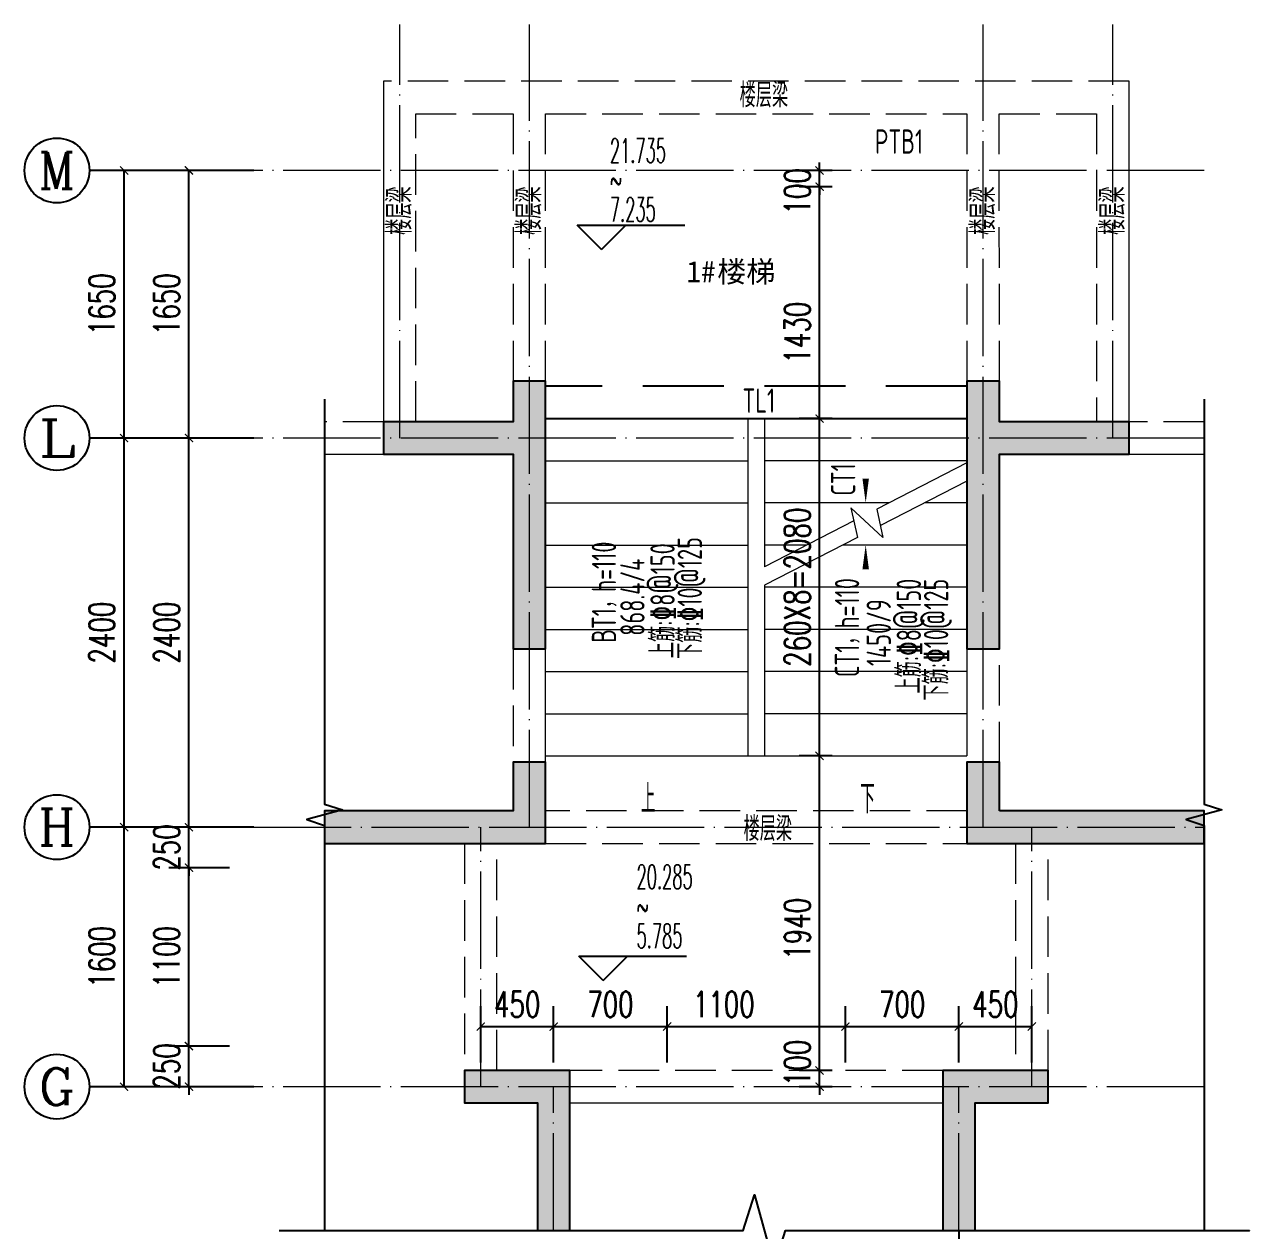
# Model space of a CAD drawing. Extents: x -655480 to 203344, y -294099 to 287156.
# Drawn here: x 31960 to 39517, y 163107 to 170544 of the extents above; entities that cross this region are included whole.
import ezdxf
from ezdxf.enums import TextEntityAlignment as Align

# ---------------------------------------------------------------- set-up
doc = ezdxf.new("R2010")
doc.units = 0
doc.header["$LTSCALE"] = 1000
for name, pattern in [('DASH', [0.35, 0.25, -0.1]), ('DASHED', [0.75, 0.5, -0.25]), ('DOTE', [2.42, 2, -0.2, 0.02, -0.2])]:
    doc.linetypes.add(name, pattern=pattern)
doc.layers.get('0').update_dxf_attribs({"linetype": 'CONTINUOUS'})
doc.layers.get('DEFPOINTS').update_dxf_attribs({"linetype": 'CONTINUOUS'})
for name, color, linetype in [('A-AXIS_TEXT', 7, 'CONTINUOUS'), ('AXIS', 3, 'CONTINUOUS'), ('DIM_ELEV', 3, 'CONTINUOUS'), ('DIM_SYMB', 3, 'CONTINUOUS'), ('PUB_DIM', 3, 'CONTINUOUS'), ('PUB_TEXT', 2, 'CONTINUOUS'), ('S-L主梁线', 4, 'DASH'), ('S-Q墙填充', 252, 'CONTINUOUS'), ('S-Q墙实线', 6, 'CONTINUOUS'), ('S-梁', 4, 'DASHED'), ('S-梁实线', 4, 'CONTINUOUS'), ('TEXT', 2, 'CONTINUOUS'), ('THIN', 7, 'CONTINUOUS'), ('尺寸标注', 86, 'CONTINUOUS')]:
    doc.layers.add(name, color=color, linetype=linetype)
for name, color, linetype, lineweight in [('AXIS_TEXT', 7, 'CONTINUOUS', 20), ('DOTE', 19, 'DOTE', 9), ('STAIR', 2, 'CONTINUOUS', 18)]:
    doc.layers.add(name, color=color, linetype=linetype, lineweight=lineweight)
doc.styles.add('_TCH_AXIS', font='COMPLEX', dxfattribs={"bigfont": 'GBCBIG'})
doc.styles.add('_TCH_DIM', font='SIMPLEX.shx', dxfattribs={"width": 0.7, "bigfont": 'GBCBIG.shx'})
doc.styles.add('_TCH_DIM_T3', font='SIMPLEX', dxfattribs={"width": 0.705882, "bigfont": 'GBCBIG'})
doc.styles.add('COMPLEX', font='COMPLEX')
doc.styles.add('TSSD_REIN', font='tssdeng.shx', dxfattribs={"width": 0.7, "height": 300, "bigfont": 'tssdchn.shx'})
doc.styles.add('黑体', font='simhei.ttf')
doc.dimstyles.new('_TCH_ARCH&&50', dxfattribs={"dimtxt": 157.5, "dimasz": 50, "dimexe": 125, "dimexo": 150, "dimgap": 58.75, "dimtad": 1, "dimdec": 0, "dimzin": 0, "dimdsep": 46, "dimtxsty": '_TCH_DIM_T3', "dimblk": 'ARCHTICK', "dimcen": 0.09, "dimclrt": 7, "dimazin": 0, "dimtfac": 1, "dimtdec": 0, "dimtix": 1, "dimtmove": 2, "dimatfit": 3, "dimldrblk": 'ARCHTICK', "dimfxl": 1, "dimtolj": 1, "dimtzin": 0, "dimarcsym": 0})

# ---------------------------------------------------------------- blocks, each defined once
blk = doc.blocks.new('_AXISO')
blk.add_circle((0, 0), 0.5)
at = {"layer": 'A-AXIS_TEXT', "style": 'COMPLEX', "width": 1.041667}
blk.add_attdef('A', text='', height=0.56, dxfattribs=at).set_placement((-0.25, -0.28), (0.25, -0.28), align=Align.FIT)
blk = doc.blocks.new('_ArchTick')
at = {"color": 0, "linetype": 'ByBlock', "const_width": 0.15}
blk.add_lwpolyline([(-0.5, -0.5), (0.5, 0.5)], dxfattribs=at)
blk = doc.blocks.new('*D1107')
at = {"layer": 'DEFPOINTS', "color": 0, "transparency": 16777216}
for p in [(35224.2, 164364.5), (34774.2, 163993.8), (35224.2, 163993.8)]:
    blk.add_point(p, dxfattribs=at)
at = {"layer": 'PUB_DIM', "color": 0, "lineweight": -2, "transparency": 16777216}
for p, q in [((34774.2, 164143.8), (34774.2, 164489.5)), ((35224.2, 164143.8), (35224.2, 164489.5)), ((34774.2, 164364.5), (35224.2, 164364.5))]:
    blk.add_line(p, q, dxfattribs=at)
at = {"layer": 'PUB_DIM', "color": 0, "lineweight": -2, "transparency": 16777216, "xscale": 50, "yscale": 50, "zscale": 50, "rotation": 180}
blk.add_blockref('_ArchTick', (34774.2, 164364.5), dxfattribs=at)
at = {"layer": 'PUB_DIM', "color": 0, "lineweight": -2, "transparency": 16777216, "xscale": 50, "yscale": 50, "zscale": 50}
blk.add_blockref('_ArchTick', (35224.2, 164364.5), dxfattribs=at)
at = {"layer": 'PUB_DIM', "color": 7, "transparency": 16777216, "insert": (34999.2, 164502), "char_height": 157.5, "attachment_point": 5, "style": '_TCH_DIM_T3'}
blk.add_mtext('\\A1;450', dxfattribs=at)
blk = doc.blocks.new('*D1108')
at = {"layer": 'DEFPOINTS', "color": 0, "transparency": 16777216}
for p in [(35924.2, 164364.5), (35224.2, 163993.8), (35924.2, 163993.8)]:
    blk.add_point(p, dxfattribs=at)
at = {"layer": 'PUB_DIM', "color": 0, "lineweight": -2, "transparency": 16777216}
for p, q in [((35224.2, 164143.8), (35224.2, 164489.5)), ((35924.2, 164143.8), (35924.2, 164489.5)), ((35224.2, 164364.5), (35924.2, 164364.5))]:
    blk.add_line(p, q, dxfattribs=at)
at = {"layer": 'PUB_DIM', "color": 0, "lineweight": -2, "transparency": 16777216, "xscale": 50, "yscale": 50, "zscale": 50, "rotation": 180}
blk.add_blockref('_ArchTick', (35224.2, 164364.5), dxfattribs=at)
at = {"layer": 'PUB_DIM', "color": 0, "lineweight": -2, "transparency": 16777216, "xscale": 50, "yscale": 50, "zscale": 50}
blk.add_blockref('_ArchTick', (35924.2, 164364.5), dxfattribs=at)
at = {"layer": 'PUB_DIM', "color": 7, "transparency": 16777216, "insert": (35574.2, 164502), "char_height": 157.5, "attachment_point": 5, "style": '_TCH_DIM_T3'}
blk.add_mtext('\\A1;700', dxfattribs=at)
blk = doc.blocks.new('*D1109')
at = {"layer": 'DEFPOINTS', "color": 0, "transparency": 16777216}
for p in [(37024.2, 164364.5), (35924.2, 163993.8), (37024.2, 163993.8)]:
    blk.add_point(p, dxfattribs=at)
at = {"layer": 'PUB_DIM', "color": 0, "lineweight": -2, "transparency": 16777216}
for p, q in [((35924.2, 164143.8), (35924.2, 164489.5)), ((37024.2, 164143.8), (37024.2, 164489.5)), ((35924.2, 164364.5), (37024.2, 164364.5))]:
    blk.add_line(p, q, dxfattribs=at)
at = {"layer": 'PUB_DIM', "color": 0, "lineweight": -2, "transparency": 16777216, "xscale": 50, "yscale": 50, "zscale": 50, "rotation": 180}
blk.add_blockref('_ArchTick', (35924.2, 164364.5), dxfattribs=at)
at = {"layer": 'PUB_DIM', "color": 0, "lineweight": -2, "transparency": 16777216, "xscale": 50, "yscale": 50, "zscale": 50}
blk.add_blockref('_ArchTick', (37024.2, 164364.5), dxfattribs=at)
at = {"layer": 'PUB_DIM', "color": 7, "transparency": 16777216, "insert": (36274.2, 164502), "char_height": 157.5, "attachment_point": 5, "style": '_TCH_DIM_T3'}
blk.add_mtext('\\A1;1100', dxfattribs=at)
blk = doc.blocks.new('*D1110')
at = {"layer": 'DEFPOINTS', "color": 0, "transparency": 16777216}
for p in [(37724.2, 164364.5), (37024.2, 163993.8), (37724.2, 163993.8)]:
    blk.add_point(p, dxfattribs=at)
at = {"layer": 'PUB_DIM', "color": 0, "lineweight": -2, "transparency": 16777216}
for p, q in [((37024.2, 164143.8), (37024.2, 164489.5)), ((37724.2, 164143.8), (37724.2, 164489.5)), ((37024.2, 164364.5), (37724.2, 164364.5))]:
    blk.add_line(p, q, dxfattribs=at)
at = {"layer": 'PUB_DIM', "color": 0, "lineweight": -2, "transparency": 16777216, "xscale": 50, "yscale": 50, "zscale": 50, "rotation": 180}
blk.add_blockref('_ArchTick', (37024.2, 164364.5), dxfattribs=at)
at = {"layer": 'PUB_DIM', "color": 0, "lineweight": -2, "transparency": 16777216, "xscale": 50, "yscale": 50, "zscale": 50}
blk.add_blockref('_ArchTick', (37724.2, 164364.5), dxfattribs=at)
at = {"layer": 'PUB_DIM', "color": 7, "transparency": 16777216, "insert": (37374.2, 164502), "char_height": 157.5, "attachment_point": 5, "style": '_TCH_DIM_T3'}
blk.add_mtext('\\A1;700', dxfattribs=at)
blk = doc.blocks.new('*D1111')
at = {"layer": 'DEFPOINTS', "color": 0, "transparency": 16777216}
for p in [(38174.2, 164364.5), (37724.2, 163993.8), (38174.2, 163993.8)]:
    blk.add_point(p, dxfattribs=at)
at = {"layer": 'PUB_DIM', "color": 0, "lineweight": -2, "transparency": 16777216}
for p, q in [((37724.2, 164143.8), (37724.2, 164489.5)), ((38174.2, 164143.8), (38174.2, 164489.5)), ((37724.2, 164364.5), (38174.2, 164364.5))]:
    blk.add_line(p, q, dxfattribs=at)
at = {"layer": 'PUB_DIM', "color": 0, "lineweight": -2, "transparency": 16777216, "xscale": 50, "yscale": 50, "zscale": 50, "rotation": 180}
blk.add_blockref('_ArchTick', (37724.2, 164364.5), dxfattribs=at)
at = {"layer": 'PUB_DIM', "color": 0, "lineweight": -2, "transparency": 16777216, "xscale": 50, "yscale": 50, "zscale": 50}
blk.add_blockref('_ArchTick', (38174.2, 164364.5), dxfattribs=at)
at = {"layer": 'PUB_DIM', "color": 7, "transparency": 16777216, "insert": (37949.2, 164502), "char_height": 157.5, "attachment_point": 5, "style": '_TCH_DIM_T3'}
blk.add_mtext('\\A1;450', dxfattribs=at)
blk = doc.blocks.new('*D1112')
at = {"layer": 'DEFPOINTS', "color": 0, "transparency": 16777216}
for p in [(36864.7, 169643.8), (37093.2, 169643.8), (37093.2, 169543.8)]:
    blk.add_point(p, dxfattribs=at)
at = {"layer": '尺寸标注', "color": 0, "lineweight": -2, "transparency": 16777216}
for p, q in [((36864.7, 169643.8), (36864.7, 169693.8)), ((36943.2, 169643.8), (36739.7, 169643.8)), ((36864.7, 169543.8), (36864.7, 169643.8)), ((36943.2, 169543.8), (36739.7, 169543.8)), ((36864.7, 169543.8), (36864.7, 169493.8))]:
    blk.add_line(p, q, dxfattribs=at)
at = {"layer": '尺寸标注', "color": 0, "lineweight": -2, "transparency": 16777216, "xscale": 50, "yscale": 50, "zscale": 50}
for p, rotation in [((36864.7, 169643.8), 270), ((36864.7, 169543.8), 90)]:
    blk.add_blockref('_ArchTick', p, dxfattribs=dict(at, rotation=rotation))
at = {"layer": '尺寸标注', "color": 7, "transparency": 16777216, "insert": (36727.2, 169514.9), "char_height": 157.5, "attachment_point": 5, "rotation": 90, "style": '_TCH_DIM_T3'}
blk.add_mtext('\\A1;100', dxfattribs=at)
blk = doc.blocks.new('*D1113')
at = {"layer": 'DEFPOINTS', "color": 0, "transparency": 16777216}
for p in [(36864.7, 169543.8), (37093.2, 169543.8), (37093.2, 168113.8)]:
    blk.add_point(p, dxfattribs=at)
at = {"layer": '尺寸标注', "color": 0, "lineweight": -2, "transparency": 16777216}
for p, q in [((36943.2, 169543.8), (36739.7, 169543.8)), ((36864.7, 168113.8), (36864.7, 169543.8)), ((36943.2, 168113.8), (36739.7, 168113.8))]:
    blk.add_line(p, q, dxfattribs=at)
at = {"layer": '尺寸标注', "color": 0, "lineweight": -2, "transparency": 16777216, "xscale": 50, "yscale": 50, "zscale": 50}
for p, rotation in [((36864.7, 169543.8), 90), ((36864.7, 168113.8), 270)]:
    blk.add_blockref('_ArchTick', p, dxfattribs=dict(at, rotation=rotation))
at = {"layer": '尺寸标注', "color": 7, "transparency": 16777216, "insert": (36727.2, 168643.6), "char_height": 157.5, "attachment_point": 5, "rotation": 90, "style": '_TCH_DIM_T3'}
blk.add_mtext('\\A1;1430', dxfattribs=at)
blk = doc.blocks.new('*D1114')
at = {"layer": 'DEFPOINTS', "color": 0, "transparency": 16777216}
for p in [(36864.7, 168113.8), (37093.2, 168113.8), (37093.2, 166033.8)]:
    blk.add_point(p, dxfattribs=at)
at = {"layer": '尺寸标注', "color": 0, "lineweight": -2, "transparency": 16777216}
for p, q in [((36943.2, 168113.8), (36739.7, 168113.8)), ((36864.7, 166033.8), (36864.7, 168113.8)), ((36943.2, 166033.8), (36739.7, 166033.8))]:
    blk.add_line(p, q, dxfattribs=at)
at = {"layer": '尺寸标注', "color": 0, "lineweight": -2, "transparency": 16777216, "xscale": 50, "yscale": 50, "zscale": 50}
for p, rotation in [((36864.7, 168113.8), 90), ((36864.7, 166033.8), 270)]:
    blk.add_blockref('_ArchTick', p, dxfattribs=dict(at, rotation=rotation))
at = {"layer": '尺寸标注', "color": 7, "transparency": 16777216, "insert": (36727.2, 167073.8), "char_height": 157.5, "attachment_point": 5, "rotation": 90, "style": '_TCH_DIM_T3'}
blk.add_mtext('\\A1;260X8=2080', dxfattribs=at)
blk = doc.blocks.new('*D1115')
at = {"layer": 'DEFPOINTS', "color": 0, "transparency": 16777216}
for p in [(36864.7, 166033.8), (37093.2, 166033.8), (37093.2, 164093.8)]:
    blk.add_point(p, dxfattribs=at)
at = {"layer": '尺寸标注', "color": 0, "lineweight": -2, "transparency": 16777216}
for p, q in [((36943.2, 166033.8), (36739.7, 166033.8)), ((36864.7, 164093.8), (36864.7, 166033.8)), ((36943.2, 164093.8), (36739.7, 164093.8))]:
    blk.add_line(p, q, dxfattribs=at)
at = {"layer": '尺寸标注', "color": 0, "lineweight": -2, "transparency": 16777216, "xscale": 50, "yscale": 50, "zscale": 50}
for p, rotation in [((36864.7, 166033.8), 90), ((36864.7, 164093.8), 270)]:
    blk.add_blockref('_ArchTick', p, dxfattribs=dict(at, rotation=rotation))
at = {"layer": '尺寸标注', "color": 7, "transparency": 16777216, "insert": (36727.2, 164967), "char_height": 157.5, "attachment_point": 5, "rotation": 90, "style": '_TCH_DIM_T3'}
blk.add_mtext('\\A1;1940', dxfattribs=at)
blk = doc.blocks.new('*D1116')
at = {"layer": 'DEFPOINTS', "color": 0, "transparency": 16777216}
for p in [(36864.7, 164093.8), (37093.2, 164093.8), (37093.2, 163993.8)]:
    blk.add_point(p, dxfattribs=at)
at = {"layer": '尺寸标注', "color": 0, "lineweight": -2, "transparency": 16777216}
for p, q in [((36943.2, 164093.8), (36739.7, 164093.8)), ((36864.7, 164093.8), (36864.7, 164143.8)), ((36864.7, 163993.8), (36864.7, 164093.8)), ((36943.2, 163993.8), (36739.7, 163993.8)), ((36864.7, 163993.8), (36864.7, 163943.8))]:
    blk.add_line(p, q, dxfattribs=at)
at = {"layer": '尺寸标注', "color": 0, "lineweight": -2, "transparency": 16777216, "xscale": 50, "yscale": 50, "zscale": 50}
for p, rotation in [((36864.7, 164093.8), 270), ((36864.7, 163993.8), 90)]:
    blk.add_blockref('_ArchTick', p, dxfattribs=dict(at, rotation=rotation))
at = {"layer": '尺寸标注', "color": 7, "transparency": 16777216, "insert": (36727.2, 164139.7), "char_height": 157.5, "attachment_point": 5, "rotation": 90, "style": '_TCH_DIM_T3'}
blk.add_mtext('\\A1;100', dxfattribs=at)
blk = doc.blocks.new('*D1117')
at = {"layer": 'DEFPOINTS', "color": 0, "transparency": 16777216}
for p in [(35074.2, 171343.8), (34274.2, 170543.8), (35074.2, 170543.8)]:
    blk.add_point(p, dxfattribs=at)
at = {"layer": 'PUB_DIM', "color": 0, "lineweight": -2, "transparency": 16777216}
for p, q in [((34274.2, 170693.8), (34274.2, 171468.8)), ((35074.2, 170693.8), (35074.2, 171468.8)), ((34274.2, 171343.8), (35074.2, 171343.8))]:
    blk.add_line(p, q, dxfattribs=at)
at = {"layer": 'PUB_DIM', "color": 0, "lineweight": -2, "transparency": 16777216, "xscale": 50, "yscale": 50, "zscale": 50, "rotation": 180}
blk.add_blockref('_ArchTick', (34274.2, 171343.8), dxfattribs=at)
at = {"layer": 'PUB_DIM', "color": 0, "lineweight": -2, "transparency": 16777216, "xscale": 50, "yscale": 50, "zscale": 50}
blk.add_blockref('_ArchTick', (35074.2, 171343.8), dxfattribs=at)
at = {"layer": 'PUB_DIM', "color": 7, "transparency": 16777216, "insert": (34674.2, 171481.3), "char_height": 157.5, "attachment_point": 5, "style": '_TCH_DIM_T3'}
blk.add_mtext('\\A1;800', dxfattribs=at)
blk = doc.blocks.new('*D1118')
at = {"layer": 'DEFPOINTS', "color": 0, "transparency": 16777216}
for p in [(37874.2, 171343.8), (35074.2, 170543.8), (37874.2, 170543.8)]:
    blk.add_point(p, dxfattribs=at)
at = {"layer": 'PUB_DIM', "color": 0, "lineweight": -2, "transparency": 16777216}
for p, q in [((35074.2, 170693.8), (35074.2, 171468.8)), ((37874.2, 170693.8), (37874.2, 171468.8)), ((35074.2, 171343.8), (37874.2, 171343.8))]:
    blk.add_line(p, q, dxfattribs=at)
at = {"layer": 'PUB_DIM', "color": 0, "lineweight": -2, "transparency": 16777216, "xscale": 50, "yscale": 50, "zscale": 50, "rotation": 180}
blk.add_blockref('_ArchTick', (35074.2, 171343.8), dxfattribs=at)
at = {"layer": 'PUB_DIM', "color": 0, "lineweight": -2, "transparency": 16777216, "xscale": 50, "yscale": 50, "zscale": 50}
blk.add_blockref('_ArchTick', (37874.2, 171343.8), dxfattribs=at)
at = {"layer": 'PUB_DIM', "color": 7, "transparency": 16777216, "insert": (36474.2, 171481.3), "char_height": 157.5, "attachment_point": 5, "style": '_TCH_DIM_T3'}
blk.add_mtext('\\A1;2800', dxfattribs=at)
blk = doc.blocks.new('*D1120')
at = {"layer": 'DEFPOINTS', "color": 0, "transparency": 16777216}
for p in [(32974.2, 164243.8), (33374.2, 164243.8), (33374.2, 163993.8)]:
    blk.add_point(p, dxfattribs=at)
at = {"layer": '尺寸标注', "color": 0, "lineweight": -2, "transparency": 16777216}
for p, q in [((33224.2, 164243.8), (32849.2, 164243.8)), ((32974.2, 164243.8), (32974.2, 164293.8)), ((32974.2, 163993.8), (32974.2, 164243.8)), ((33224.2, 163993.8), (32849.2, 163993.8)), ((32974.2, 163993.8), (32974.2, 163943.8))]:
    blk.add_line(p, q, dxfattribs=at)
at = {"layer": '尺寸标注', "color": 0, "lineweight": -2, "transparency": 16777216, "xscale": 50, "yscale": 50, "zscale": 50}
for p, rotation in [((32974.2, 164243.8), 270), ((32974.2, 163993.8), 90)]:
    blk.add_blockref('_ArchTick', p, dxfattribs=dict(at, rotation=rotation))
at = {"layer": '尺寸标注', "color": 7, "transparency": 16777216, "insert": (32836.7, 164118.8), "char_height": 157.5, "attachment_point": 5, "rotation": 90, "style": '_TCH_DIM_T3'}
blk.add_mtext('\\A1;250', dxfattribs=at)
blk = doc.blocks.new('*D1121')
at = {"layer": 'DEFPOINTS', "color": 0, "transparency": 16777216}
for p in [(32974.2, 165343.8), (33374.2, 165343.8), (33374.2, 164243.8)]:
    blk.add_point(p, dxfattribs=at)
at = {"layer": '尺寸标注', "color": 0, "lineweight": -2, "transparency": 16777216}
for p, q in [((33224.2, 165343.8), (32849.2, 165343.8)), ((32974.2, 164243.8), (32974.2, 165343.8)), ((33224.2, 164243.8), (32849.2, 164243.8))]:
    blk.add_line(p, q, dxfattribs=at)
at = {"layer": '尺寸标注', "color": 0, "lineweight": -2, "transparency": 16777216, "xscale": 50, "yscale": 50, "zscale": 50}
for p, rotation in [((32974.2, 165343.8), 90), ((32974.2, 164243.8), 270)]:
    blk.add_blockref('_ArchTick', p, dxfattribs=dict(at, rotation=rotation))
at = {"layer": '尺寸标注', "color": 7, "transparency": 16777216, "insert": (32836.7, 164793.8), "char_height": 157.5, "attachment_point": 5, "rotation": 90, "style": '_TCH_DIM_T3'}
blk.add_mtext('\\A1;1100', dxfattribs=at)
blk = doc.blocks.new('*D1122')
at = {"layer": 'DEFPOINTS', "color": 0, "transparency": 16777216}
for p in [(32974.2, 165594.1), (33374.2, 165594.1), (33374.2, 165343.8)]:
    blk.add_point(p, dxfattribs=at)
at = {"layer": '尺寸标注', "color": 0, "lineweight": -2, "transparency": 16777216}
for p, q in [((33224.2, 165594.1), (32849.2, 165594.1)), ((32974.2, 165594.1), (32974.2, 165644.1)), ((32974.2, 165343.8), (32974.2, 165594.1)), ((33224.2, 165343.8), (32849.2, 165343.8)), ((32974.2, 165343.8), (32974.2, 165293.8))]:
    blk.add_line(p, q, dxfattribs=at)
at = {"layer": '尺寸标注', "color": 0, "lineweight": -2, "transparency": 16777216, "xscale": 50, "yscale": 50, "zscale": 50}
for p, rotation in [((32974.2, 165594.1), 270), ((32974.2, 165343.8), 90)]:
    blk.add_blockref('_ArchTick', p, dxfattribs=dict(at, rotation=rotation))
at = {"layer": '尺寸标注', "color": 7, "transparency": 16777216, "insert": (32836.7, 165468.9), "char_height": 157.5, "attachment_point": 5, "rotation": 90, "style": '_TCH_DIM_T3'}
blk.add_mtext('\\A1;250', dxfattribs=at)
blk = doc.blocks.new('*D1123')
at = {"layer": 'DEFPOINTS', "color": 0, "transparency": 16777216}
for p in [(32974.2, 167993.8), (33374.2, 167993.8), (33374.2, 165594.1)]:
    blk.add_point(p, dxfattribs=at)
at = {"layer": '尺寸标注', "color": 0, "lineweight": -2, "transparency": 16777216}
for p, q in [((33224.2, 167993.8), (32849.2, 167993.8)), ((32974.2, 165594.1), (32974.2, 167993.8)), ((33224.2, 165594.1), (32849.2, 165594.1))]:
    blk.add_line(p, q, dxfattribs=at)
at = {"layer": '尺寸标注', "color": 0, "lineweight": -2, "transparency": 16777216, "xscale": 50, "yscale": 50, "zscale": 50}
for p, rotation in [((32974.2, 167993.8), 90), ((32974.2, 165594.1), 270)]:
    blk.add_blockref('_ArchTick', p, dxfattribs=dict(at, rotation=rotation))
at = {"layer": '尺寸标注', "color": 7, "transparency": 16777216, "insert": (32836.7, 166793.9), "char_height": 157.5, "attachment_point": 5, "rotation": 90, "style": '_TCH_DIM_T3'}
blk.add_mtext('\\A1;2400', dxfattribs=at)
blk = doc.blocks.new('*D1124')
at = {"layer": 'DEFPOINTS', "color": 0, "transparency": 16777216}
for p in [(32974.2, 169643.8), (33374.2, 169643.8), (33374.2, 167993.8)]:
    blk.add_point(p, dxfattribs=at)
at = {"layer": '尺寸标注', "color": 0, "lineweight": -2, "transparency": 16777216}
for p, q in [((33224.2, 169643.8), (32849.2, 169643.8)), ((32974.2, 167993.8), (32974.2, 169643.8)), ((33224.2, 167993.8), (32849.2, 167993.8))]:
    blk.add_line(p, q, dxfattribs=at)
at = {"layer": '尺寸标注', "color": 0, "lineweight": -2, "transparency": 16777216, "xscale": 50, "yscale": 50, "zscale": 50}
for p, rotation in [((32974.2, 169643.8), 90), ((32974.2, 167993.8), 270)]:
    blk.add_blockref('_ArchTick', p, dxfattribs=dict(at, rotation=rotation))
at = {"layer": '尺寸标注', "color": 7, "transparency": 16777216, "insert": (32836.7, 168818.8), "char_height": 157.5, "attachment_point": 5, "rotation": 90, "style": '_TCH_DIM_T3'}
blk.add_mtext('\\A1;1650', dxfattribs=at)
blk = doc.blocks.new('*D1125')
at = {"layer": 'DEFPOINTS', "color": 0, "transparency": 16777216}
for p in [(32574.2, 165594.1), (33374.2, 165594.1), (33374.2, 163993.8)]:
    blk.add_point(p, dxfattribs=at)
at = {"layer": 'PUB_DIM', "color": 0, "lineweight": -2, "transparency": 16777216}
for p, q in [((33224.2, 165594.1), (32449.2, 165594.1)), ((32574.2, 163993.8), (32574.2, 165594.1)), ((33224.2, 163993.8), (32449.2, 163993.8))]:
    blk.add_line(p, q, dxfattribs=at)
at = {"layer": 'PUB_DIM', "color": 0, "lineweight": -2, "transparency": 16777216, "xscale": 50, "yscale": 50, "zscale": 50}
for p, rotation in [((32574.2, 165594.1), 90), ((32574.2, 163993.8), 270)]:
    blk.add_blockref('_ArchTick', p, dxfattribs=dict(at, rotation=rotation))
at = {"layer": 'PUB_DIM', "color": 7, "transparency": 16777216, "insert": (32436.7, 164793.9), "char_height": 157.5, "attachment_point": 5, "rotation": 90, "style": '_TCH_DIM_T3'}
blk.add_mtext('\\A1;1600', dxfattribs=at)
blk = doc.blocks.new('*D1126')
at = {"layer": 'DEFPOINTS', "color": 0, "transparency": 16777216}
for p in [(32574.2, 167993.8), (33374.2, 167993.8), (33374.2, 165594.1)]:
    blk.add_point(p, dxfattribs=at)
at = {"layer": 'PUB_DIM', "color": 0, "lineweight": -2, "transparency": 16777216}
for p, q in [((33224.2, 167993.8), (32449.2, 167993.8)), ((32574.2, 165594.1), (32574.2, 167993.8)), ((33224.2, 165594.1), (32449.2, 165594.1))]:
    blk.add_line(p, q, dxfattribs=at)
at = {"layer": 'PUB_DIM', "color": 0, "lineweight": -2, "transparency": 16777216, "xscale": 50, "yscale": 50, "zscale": 50}
for p, rotation in [((32574.2, 167993.8), 90), ((32574.2, 165594.1), 270)]:
    blk.add_blockref('_ArchTick', p, dxfattribs=dict(at, rotation=rotation))
at = {"layer": 'PUB_DIM', "color": 7, "transparency": 16777216, "insert": (32436.7, 166793.9), "char_height": 157.5, "attachment_point": 5, "rotation": 90, "style": '_TCH_DIM_T3'}
blk.add_mtext('\\A1;2400', dxfattribs=at)
blk = doc.blocks.new('*D1127')
at = {"layer": 'DEFPOINTS', "color": 0, "transparency": 16777216}
for p in [(32574.2, 169643.8), (33374.2, 169643.8), (33374.2, 167993.8)]:
    blk.add_point(p, dxfattribs=at)
at = {"layer": 'PUB_DIM', "color": 0, "lineweight": -2, "transparency": 16777216}
for p, q in [((33224.2, 169643.8), (32449.2, 169643.8)), ((32574.2, 167993.8), (32574.2, 169643.8)), ((33224.2, 167993.8), (32449.2, 167993.8))]:
    blk.add_line(p, q, dxfattribs=at)
at = {"layer": 'PUB_DIM', "color": 0, "lineweight": -2, "transparency": 16777216, "xscale": 50, "yscale": 50, "zscale": 50}
for p, rotation in [((32574.2, 169643.8), 90), ((32574.2, 167993.8), 270)]:
    blk.add_blockref('_ArchTick', p, dxfattribs=dict(at, rotation=rotation))
at = {"layer": 'PUB_DIM', "color": 7, "transparency": 16777216, "insert": (32436.7, 168818.8), "char_height": 157.5, "attachment_point": 5, "rotation": 90, "style": '_TCH_DIM_T3'}
blk.add_mtext('\\A1;1650', dxfattribs=at)
blk = doc.blocks.new('*D1128')
at = {"layer": 'DEFPOINTS', "color": 0, "transparency": 16777216}
for p in [(35224.2, 163106.9), (36473.7, 163106.9), (36473.7, 162306.9)]:
    blk.add_point(p, dxfattribs=at)
at = {"layer": 'PUB_DIM', "color": 0, "lineweight": -2, "transparency": 16777216}
for p, q in [((35224.2, 162956.9), (35224.2, 162181.9)), ((36473.7, 162956.9), (36473.7, 162181.9)), ((35224.2, 162306.9), (36473.7, 162306.9))]:
    blk.add_line(p, q, dxfattribs=at)
at = {"layer": 'PUB_DIM', "color": 0, "lineweight": -2, "transparency": 16777216, "xscale": 50, "yscale": 50, "zscale": 50, "rotation": 180}
blk.add_blockref('_ArchTick', (35224.2, 162306.9), dxfattribs=at)
at = {"layer": 'PUB_DIM', "color": 0, "lineweight": -2, "transparency": 16777216, "xscale": 50, "yscale": 50, "zscale": 50}
blk.add_blockref('_ArchTick', (36473.7, 162306.9), dxfattribs=at)
at = {"layer": 'PUB_DIM', "color": 7, "transparency": 16777216, "insert": (35849, 162444.4), "char_height": 157.5, "attachment_point": 5, "style": '_TCH_DIM_T3'}
blk.add_mtext('\\A1;1250', dxfattribs=at)
blk = doc.blocks.new('*D1129')
at = {"layer": 'DEFPOINTS', "color": 0, "transparency": 16777216}
for p in [(36473.7, 163106.9), (37724.2, 163106.9), (37724.2, 162306.9)]:
    blk.add_point(p, dxfattribs=at)
at = {"layer": 'PUB_DIM', "color": 0, "lineweight": -2, "transparency": 16777216}
for p, q in [((36473.7, 162956.9), (36473.7, 162181.9)), ((37724.2, 162956.9), (37724.2, 162181.9)), ((36473.7, 162306.9), (37724.2, 162306.9))]:
    blk.add_line(p, q, dxfattribs=at)
at = {"layer": 'PUB_DIM', "color": 0, "lineweight": -2, "transparency": 16777216, "xscale": 50, "yscale": 50, "zscale": 50, "rotation": 180}
blk.add_blockref('_ArchTick', (36473.7, 162306.9), dxfattribs=at)
at = {"layer": 'PUB_DIM', "color": 0, "lineweight": -2, "transparency": 16777216, "xscale": 50, "yscale": 50, "zscale": 50}
blk.add_blockref('_ArchTick', (37724.2, 162306.9), dxfattribs=at)
at = {"layer": 'PUB_DIM', "color": 7, "transparency": 16777216, "insert": (37099, 162444.4), "char_height": 157.5, "attachment_point": 5, "style": '_TCH_DIM_T3'}
blk.add_mtext('\\A1;1250', dxfattribs=at)

msp = doc.modelspace()

# ---------------------------------------------------------------- hatches: boundary and pattern name
at = {"layer": 'S-Q墙填充'}
h = msp.add_hatch(color=252, dxfattribs=at)
h.dxf.hatch_style = 1
h.paths.add_polyline_path([(35174.21, 167993.79), (35174.21, 168343.79), (34974.21, 168343.79), (34974.21, 168093.79), (34174.09, 168093.79), (34174.09, 167893.79), (34974.21, 167893.79), (34974.21, 166693.79), (35174.21, 166693.79)])
h = msp.add_hatch(color=252, dxfattribs=at)
h.dxf.hatch_style = 1
h.paths.add_polyline_path([(37774.21, 167993.79), (37774.21, 166693.79), (37974.21, 166693.79), (37974.21, 167893.79), (38773.82, 167893.79), (38773.82, 168093.79), (37974.21, 168093.79), (37974.21, 168343.79), (37774.21, 168343.79)])
h = msp.add_hatch(color=252, dxfattribs=at)
h.dxf.hatch_style = 1
h.paths.add_polyline_path([(35174.21, 165494.06), (35174.21, 165994.06), (34974.21, 165994.06), (34974.21, 165694.06), (34774.14, 165694.06), (33811.07, 165694.06), (33811.07, 165494.06), (34774.14, 165494.06)])
h = msp.add_hatch(color=252, dxfattribs=at)
h.dxf.hatch_style = 1
h.paths.add_polyline_path([(37974.21, 165694.06), (37974.21, 165994.06), (37774.21, 165994.06), (37774.21, 165494.06), (38174.09, 165494.06), (39237.1, 165494.06), (39237.1, 165694.06), (38174.09, 165694.06)])
h = msp.add_hatch(color=252, dxfattribs=at)
h.dxf.hatch_style = 1
h.paths.add_polyline_path([(35124.21, 163106.91), (35324.21, 163106.91), (35324.21, 164093.79), (34674.14, 164093.79), (34674.14, 163893.79), (35124.21, 163893.79)])
h = msp.add_hatch(color=252, dxfattribs=at)
h.dxf.hatch_style = 1
h.paths.add_polyline_path([(37624.21, 163106.91), (37824.21, 163106.91), (37824.21, 163893.79), (38274.09, 163893.79), (38274.09, 164093.79), (37624.21, 164093.79)])

# ---------------------------------------------------------------- linework, layer by layer
at = {"layer": 'AXIS'}
for p, q in [((33374.21, 169643.79), (32359.6, 169643.79)), ((33374.21, 167993.79), (32359.6, 167993.79)), ((33374.21, 165594.06), (32359.6, 165594.06)), ((33374.21, 163993.79), (32359.6, 163993.79)), ((37724.21, 163106.91), (37724.21, 162092.3))]:
    msp.add_line(p, q, dxfattribs=at)
at = {"layer": 'DIM_ELEV', "color": 6}
for p, q in [((35519, 169156.07), (35369, 169306.07)), ((35369, 169306.07), (36033.92, 169306.07)), ((35519, 169156.07), (35669, 169306.07)), ((35529.69, 164648.27), (35379.69, 164798.27)), ((35379.69, 164798.27), (36044.61, 164798.27)), ((35529.69, 164648.27), (35679.69, 164798.27))]:
    msp.add_line(p, q, dxfattribs=at)
at = {"layer": 'DIM_SYMB'}
for points in [[(35799.21, 165903.79, 0, 0, 0), (35799.21, 168828.79, 0, 0, 0), (37149.21, 168828.79, 0, 0, 0), (37149.21, 167593.79, 0, 40, 0), (37149.21, 167743.79, 0, 0, 0)], [(37149.21, 165903.79, 0, 0, 0), (37149.21, 167333.79, 0, 40, 0), (37149.21, 167183.79, 0, 0, 0)]]:
    msp.add_lwpolyline(points, format="xyseb", dxfattribs=at)
at = {"layer": 'DOTE', "linetype": 'DOTE', "ltscale": 0.3}
for p, q in [((34274.21, 167993.79), (34274.21, 170543.79)), ((35074.21, 165594.06), (35074.21, 170543.79)), ((37874.21, 165594.06), (37874.21, 170543.79)), ((38674.21, 167993.79), (38674.21, 170543.79)), ((39237.1, 169643.79), (33374.21, 169643.79)), ((39237.1, 167993.79), (33374.21, 167993.79)), ((33374.21, 165594.06), (39237.1, 165594.06)), ((34774.21, 163993.79), (34774.21, 165593.79)), ((38174.21, 163993.79), (38174.21, 165593.79)), ((39237.1, 163993.79), (33374.21, 163993.79)), ((35224.21, 163106.91), (35224.21, 163993.79)), ((37724.21, 163106.91), (37724.21, 163993.79))]:
    msp.add_line(p, q, dxfattribs=at)
at = {"layer": 'S-L主梁线', "linetype": 'ByBlock', "lineweight": 18}
for p, q in [((34173.7, 170193.93), (34174.09, 168093.79)), ((38773.82, 168093.79), (38774.04, 170193.93)), ((33811.07, 167893.79), (34174.09, 167893.79)), ((38773.82, 167893.8), (39237.1, 167893.8)), ((35324.21, 163893.79), (37624.21, 163893.79))]:
    msp.add_line(p, q, dxfattribs=at)
at = {"layer": 'S-L主梁线', "linetype": 'DASH', "lineweight": 18}
for p, q in [((38774.04, 170193.93), (34173.7, 170193.93)), ((34373.74, 169993.83), (34974.21, 169993.91)), ((34374.07, 168093.79), (34373.86, 169993.83)), ((34974.15, 169993.91), (34974.21, 168343.79)), ((35174.21, 168343.79), (35174.15, 169993.93)), ((35174.21, 169993.93), (37773.54, 169993.93)), ((37773.54, 169993.93), (37774.17, 168343.79)), ((37974.21, 168343.79), (37973.37, 169993.93)), ((37973.54, 169993.93), (38574.02, 169993.93)), ((38573.8, 169993.93), (38573.83, 168093.79)), ((34174.09, 168093.79), (33811.07, 168093.79)), ((39237.1, 168093.8), (38773.82, 168093.8)), ((34974.21, 166693.79), (34974.21, 165994.06)), ((35174.21, 165994.06), (35174.21, 166693.79)), ((37774.21, 166693.79), (37774.21, 165994.06)), ((37974.21, 165994.06), (37974.21, 166693.79)), ((37774.21, 165694.06), (35174.21, 165694.06)), ((34674.14, 165494.06), (34674.14, 164093.79)), ((34874.14, 164093.79), (34874.14, 165494.06)), ((35174.21, 165494.06), (37774.21, 165494.06)), ((38074.09, 165494.06), (38074.09, 164093.79)), ((38274.09, 164093.79), (38274.09, 165494.06)), ((37624.21, 164093.79), (35324.21, 164093.79))]:
    msp.add_line(p, q, dxfattribs=at)
at = {"layer": 'S-Q墙实线'}
for points in [[(35174.21, 167993.79), (35174.21, 168343.79), (34974.21, 168343.79), (34974.21, 168093.79), (34174.09, 168093.79), (34174.09, 167893.79), (34974.21, 167893.79), (34974.21, 166693.79), (35174.21, 166693.79), (35174.21, 167993.79)], [(35324.21, 163106.91), (35324.21, 163393.79), (35324.21, 164093.79), (34674.14, 164093.79), (34674.14, 163893.79), (35124.21, 163893.79), (35124.21, 163393.79), (35124.21, 163106.91)], [(37824.21, 163106.91), (37824.21, 163393.79), (37824.21, 163893.79), (38274.09, 163893.79), (38274.09, 164093.79), (37624.21, 164093.79), (37624.21, 163393.79), (37624.21, 163106.91)]]:
    msp.add_lwpolyline(points, dxfattribs=at)
for points in [[(37774.21, 167993.79), (37774.21, 166693.79), (37974.21, 166693.79), (37974.21, 167893.79), (38773.82, 167893.79), (38773.82, 168093.79), (37974.21, 168093.79), (37974.21, 168343.79), (37774.21, 168343.79)], [(35174.21, 165494.06), (35174.21, 165994.06), (34974.21, 165994.06), (34974.21, 165694.06), (34774.14, 165694.06), (33811.07, 165694.06), (33811.07, 165494.06), (34774.14, 165494.06)], [(37974.21, 165694.06), (37974.21, 165994.06), (37774.21, 165994.06), (37774.21, 165494.06), (38174.09, 165494.06), (39237.1, 165494.06), (39237.1, 165694.06), (38174.09, 165694.06)]]:
    msp.add_lwpolyline(points, close=True, dxfattribs=at)
at = {"layer": 'S-梁'}
msp.add_line((37774.21, 168313.74), (35174.21, 168313.79), dxfattribs=at)
at = {"layer": 'S-梁实线'}
msp.add_line((35174.21, 168113.79), (37774.21, 168113.74), dxfattribs=at)
at = {"layer": 'STAIR'}
for p, q in [((35174.21, 166033.79), (35174.21, 168113.79)), ((35174.21, 168113.79), (36364.21, 168113.79)), ((35174.21, 168113.79), (37774.21, 168113.79)), ((36424.21, 166033.79), (36424.21, 168113.79)), ((36524.21, 168113.79), (36524.21, 167199.24)), ((37774.21, 168113.79), (36584.21, 168113.79)), ((37774.21, 168113.79), (37774.21, 167840.74)), ((35174.21, 167853.79), (36424.21, 167853.79)), ((37774.21, 167853.79), (36524.21, 167853.79)), ((37774.21, 167840.74), (37218.23, 167555.41)), ((37774.21, 167728.34), (37240.05, 167454.21)), ((37774.21, 167728.34), (37774.21, 166033.79)), ((35174.21, 167593.79), (36424.21, 167593.79)), ((37293.01, 167593.79), (36524.21, 167593.79)), ((37255.83, 167380.99), (37058.59, 167563.85)), ((37058.59, 167563.85), (37097.95, 167381.28)), ((37218.23, 167555.41), (37255.83, 167380.99)), ((37774.21, 167593.79), (37512.03, 167593.79)), ((37076.13, 167482.49), (36524.21, 167199.24)), ((35174.21, 167333.79), (36424.21, 167333.79)), ((37097.95, 167381.28), (36524.21, 167086.84)), ((36786.39, 167333.79), (36524.21, 167333.79)), ((37774.21, 167333.79), (37005.41, 167333.79)), ((35174.21, 167073.79), (36424.21, 167073.79)), ((36524.21, 167086.84), (36524.21, 166033.79)), ((37774.21, 167073.79), (36524.21, 167073.79)), ((35174.21, 166813.79), (36424.21, 166813.79)), ((37774.21, 166813.79), (36524.21, 166813.79)), ((35174.21, 166553.79), (36424.21, 166553.79)), ((37774.21, 166553.79), (36524.21, 166553.79)), ((35174.21, 166293.79), (36424.21, 166293.79)), ((37774.21, 166293.79), (36524.21, 166293.79)), ((35174.21, 166033.79), (37774.21, 166033.79))]:
    msp.add_line(p, q, dxfattribs=at)
at = {"layer": 'THIN'}
for points in [[(33811.07, 168233.79), (33811.07, 165735.35), (33921.07, 165700.35), (33701.07, 165640.35), (33811.07, 165605.35), (33811.07, 163106.91)], [(39237.1, 168233.79), (39237.1, 165735.35), (39347.1, 165700.35), (39127.1, 165640.35), (39237.1, 165605.35), (39237.1, 163106.91)], [(33531.07, 163106.91), (36394.08, 163106.91), (36464.08, 163326.91), (36584.08, 162886.91), (36654.08, 163106.91), (39517.1, 163106.91), (39517.1, 163106.91)]]:
    msp.add_lwpolyline(points, dxfattribs=at)

# ---------------------------------------------------------------- block references
at = {"layer": 'AXIS'}
ref = msp.add_blockref('_AXISO', (32159.6, 169643.79), dxfattribs=dict(at, xscale=400, yscale=400, zscale=400))
ref.add_attrib('A', 'M', dxfattribs={"layer": 'AXIS_TEXT', "height": 226.27, "style": '_TCH_AXIS'}).set_placement((32046.47, 169530.65), (32272.74, 169530.65), align=Align.FIT)
ref = msp.add_blockref('_AXISO', (32159.6, 167993.79), dxfattribs=dict(at, xscale=400, yscale=400, zscale=400))
ref.add_attrib('A', 'L', dxfattribs={"layer": 'AXIS_TEXT', "height": 226.27, "style": '_TCH_AXIS', "width": 1.4}).set_placement((32046.47, 167880.65), (32272.74, 167880.65), align=Align.FIT)
ref = msp.add_blockref('_AXISO', (32159.6, 165594.06), dxfattribs=dict(at, xscale=400, yscale=400, zscale=400))
ref.add_attrib('A', 'H', dxfattribs={"layer": 'AXIS_TEXT', "height": 226.27, "style": '_TCH_AXIS', "width": 1.05}).set_placement((32046.47, 165480.92), (32272.74, 165480.92), align=Align.FIT)
ref = msp.add_blockref('_AXISO', (32159.6, 163993.79), dxfattribs=dict(at, xscale=400, yscale=400, zscale=400))
ref.add_attrib('A', 'G', dxfattribs={"layer": 'AXIS_TEXT', "height": 226.27, "style": '_TCH_AXIS', "width": 1.166667}).set_placement((32046.47, 163880.65), (32272.74, 163880.65), align=Align.FIT)

# ---------------------------------------------------------------- texts
at = {"layer": 'DIM_ELEV', "color": 7, "style": '_TCH_DIM', "width": 0.494118}
for s, p in [('21.735', (35570.92, 169691.19)), ('~', (35570.92, 169511.77)), ('7.235', (35570.92, 169328.54))]:
    msp.add_text(s, height=148.75, dxfattribs=at).set_placement(p)
at = {"layer": 'PUB_TEXT', "color": 246, "style": '黑体'}
for s, p in [('1#', (36044.26, 168953.86)), ('楼梯', (36233.29, 168953.86))]:
    msp.add_text(s, height=131.435, dxfattribs=at).set_placement(p)
at = {"layer": 'PUB_TEXT', "style": '_TCH_DIM', "width": 0.7}
for s, p in [('上', (35762.72, 165678.74)), ('下', (37115.98, 165678.74))]:
    msp.add_text(s, height=178.72, dxfattribs=at).set_placement(p)
at = {"layer": 'PUB_TEXT', "color": 6, "style": '_TCH_DIM', "width": 0.494118}
for s, p in [('20.285', (35735.61, 165213.6)), ('~', (35735.61, 165030.95)), ('5.785', (35735.61, 164848.32))]:
    msp.add_text(s, height=148.75, dxfattribs=at).set_placement(p)
at = {"layer": 'TEXT', "color": 230, "style": 'TSSD_REIN', "width": 0.7}
for s, p in [('楼层梁', (36521.15, 170033.29)), ('PTB1', (37355.26, 169747.07)), ('TL1', (36490.21, 168149.41)), ('楼层梁', (36545.43, 165509.31))]:
    msp.add_text(s, height=150, dxfattribs=at).set_placement(p, align=Align.CENTER)
for s, p in [('楼层梁', (34347.54, 169396.01)), ('楼层梁', (35147.54, 169396.01)), ('楼层梁', (37947.54, 169396.01)), ('楼层梁', (38747.55, 169396.05)), ('CT1', (37085.28, 167737.95)), ('BT1，h=110', (35609.44, 167042.82)), ('868.4/4', (35785.11, 167011.94)), ('CT1，h=110', (37109.19, 166824.4)), ('1450/9', (37304.74, 166793.51))]:
    msp.add_text(s, height=150, rotation=90, dxfattribs=at).set_placement(p, align=Align.CENTER)
for s, p in [('上筋:%%1328@150', (35971.01, 166636.61, 0)), ('下筋:%%13210@125', (36139.16, 166631.71, 0)), ('上筋:%%1328@150', (37490.64, 166418.19, 0)), ('下筋:%%13210@125', (37658.79, 166374.7, 0))]:
    msp.add_text(s, height=150, rotation=90, dxfattribs=at).set_placement(p)

# ---------------------------------------------------------------- dimensions: what is measured, and where the dimension line sits
at = {"layer": 'PUB_DIM'}
for p1, p2, distance, picture, middle in [((34274.21, 170543.79), (35074.21, 170543.79), 800, '*D1117', (34674.21, 171481.29)), ((35074.21, 170543.79), (37874.21, 170543.79), 800, '*D1118', (36474.21, 171481.29)), ((33374.21, 167993.79), (33374.21, 169643.79), 800, '*D1127', (32436.71, 168818.79)), ((33374.21, 165594.06), (33374.21, 167993.79), 800, '*D1126', (32436.71, 166793.93)), ((33374.21, 163993.79), (33374.21, 165594.06), 800, '*D1125', (32436.71, 164793.93)), ((34774.21, 163993.79), (35224.21, 163993.79), 370.69, '*D1107', (34999.21, 164501.98)), ((35224.21, 163993.79), (35924.21, 163993.79), 370.69, '*D1108', (35574.21, 164501.98)), ((37024.21, 163993.79), (37724.21, 163993.79), 370.69, '*D1110', (37374.21, 164501.98)), ((37724.21, 163993.79), (38174.21, 163993.79), 370.69, '*D1111', (37949.21, 164501.98)), ((35224.21, 163106.91), (36473.73, 163106.91), -800, '*D1128', (35848.97, 162444.41)), ((36473.73, 163106.91), (37724.21, 163106.91), -800, '*D1129', (37098.97, 162444.41))]:
    dim = msp.add_aligned_dim(p1=p1, p2=p2, distance=distance, dimstyle='_TCH_ARCH&&50', dxfattribs=at)
    dim.commit()
    dim.dimension.update_dxf_attribs({"geometry": picture, "text_midpoint": middle})
dim = msp.add_linear_dim(base=(37024.21, 164364.48), p1=(35924.21, 163993.79), p2=(37024.21, 163993.79), angle=0, dimstyle='_TCH_ARCH&&50', dxfattribs=at)
dim.commit()
dim.dimension.update_dxf_attribs({"geometry": '*D1109', "text_midpoint": (36274.21, 164501.98), "dimtype": 161})
at = {"layer": '尺寸标注', "color": 106}
for p1, p2, picture, middle in [((33374.21, 167993.79), (33374.21, 169643.79), '*D1124', (32836.71, 168818.79)), ((33374.21, 165594.06), (33374.21, 167993.79), '*D1123', (32836.71, 166793.93)), ((33374.21, 165343.79), (33374.21, 165594.06), '*D1122', (32836.71, 165468.93)), ((33374.21, 164243.79), (33374.21, 165343.79), '*D1121', (32836.71, 164793.79)), ((33374.21, 163993.79), (33374.21, 164243.79), '*D1120', (32836.71, 164118.79))]:
    dim = msp.add_aligned_dim(p1=p1, p2=p2, distance=400, dimstyle='_TCH_ARCH&&50', dxfattribs=at)
    dim.commit()
    dim.dimension.update_dxf_attribs({"geometry": picture, "text_midpoint": middle})
for base, p1, p2, picture, middle in [((36864.66, 169643.79), (37093.17, 169543.79), (37093.17, 169643.79), '*D1112', (36727.16, 169514.87)), ((36864.66, 169543.79), (37093.17, 168113.79), (37093.17, 169543.79), '*D1113', (36727.16, 168643.61)), ((36864.66, 166033.79), (37093.17, 164093.79), (37093.17, 166033.79), '*D1115', (36727.16, 164966.98)), ((36864.66, 164093.79), (37093.17, 163993.79), (37093.17, 164093.79), '*D1116', (36727.16, 164139.66))]:
    dim = msp.add_linear_dim(base=base, p1=p1, p2=p2, angle=90, dimstyle='_TCH_ARCH&&50', dxfattribs=at)
    dim.commit()
    dim.dimension.update_dxf_attribs({"geometry": picture, "text_midpoint": middle, "dimtype": 161})
dim = msp.add_aligned_dim(p1=(37093.17, 166033.79), p2=(37093.17, 168113.79), distance=228.51, text='260X8=2080', dimstyle='_TCH_ARCH&&50', dxfattribs=at)
dim.commit()
dim.dimension.update_dxf_attribs({"geometry": '*D1114', "text_midpoint": (36727.16, 167073.79)})

doc.saveas('drawing.dxf')
